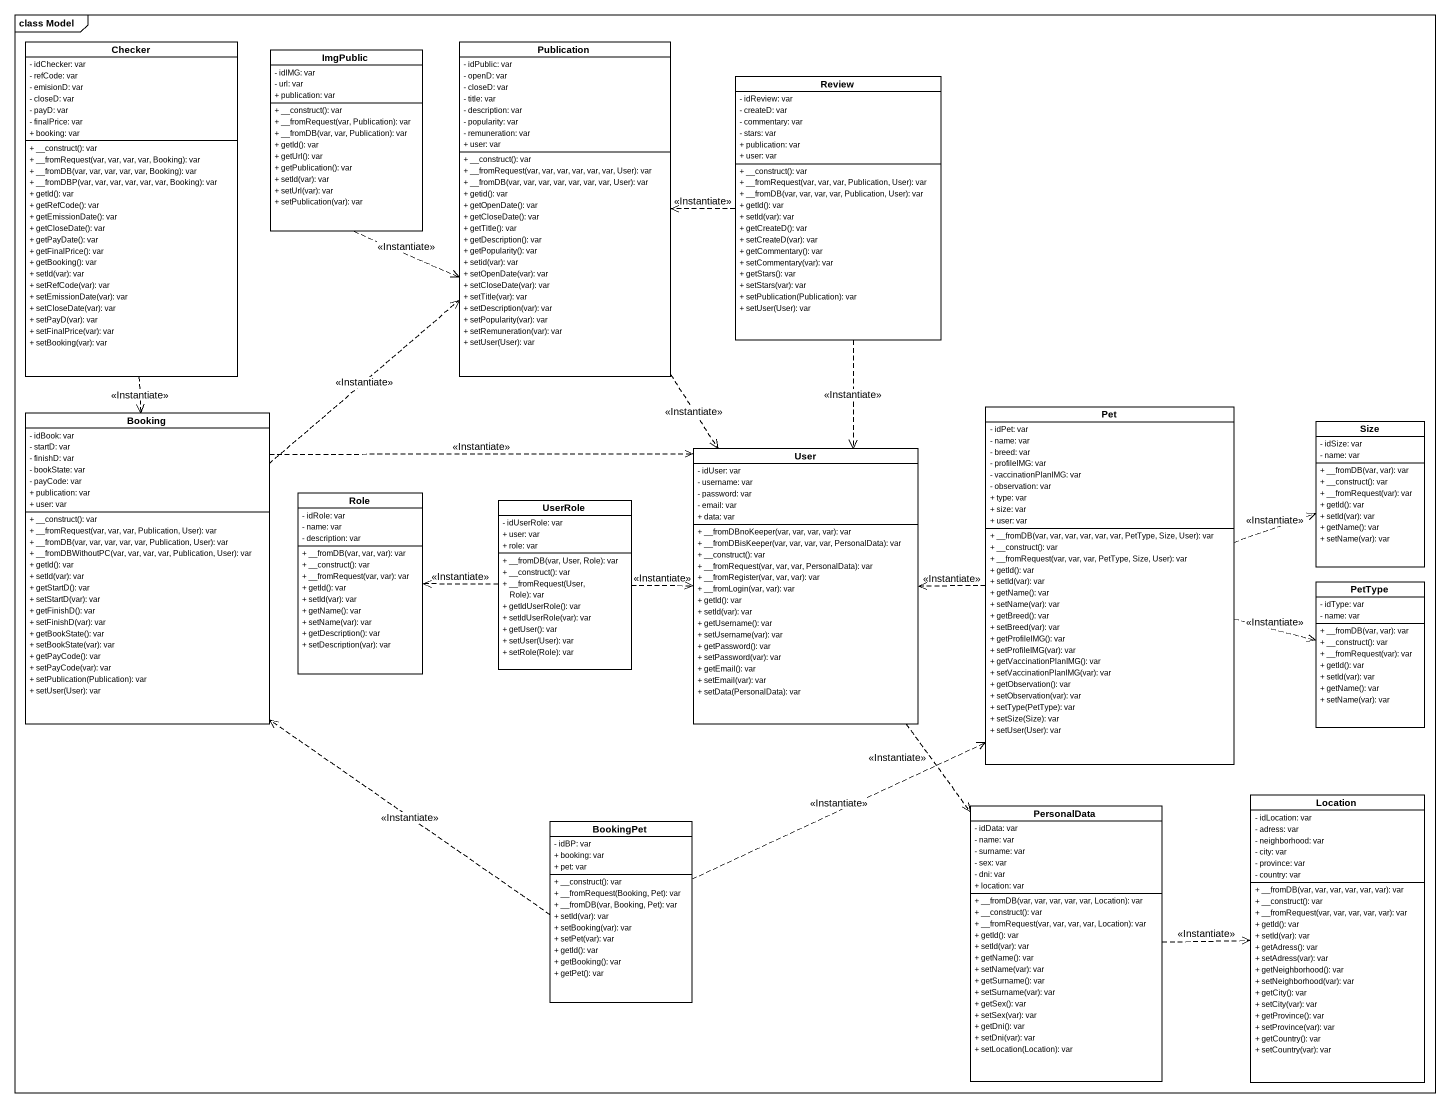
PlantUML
@startuml
mainframe class Model
hide circle
hide empty members
skinparam classAttributeIconSize 0
class Checker {
  - idChecker: var
  - refCode: var
  - emisionD: var
  - closeD: var
  - payD: var
  - finalPrice: var
  + booking: var
  + __construct(): var
  + __fromRequest(var, var, var, var, Booking): var
  + __fromDB(var, var, var, var, var, Booking): var
  + __fromDBP(var, var, var, var, var, var, Booking): var
  + getId(): var
  + getRefCode(): var
  + getEmissionDate(): var
  + getCloseDate(): var
  + getPayDate(): var
  + getFinalPrice(): var
  + getBooking(): var
  + setId(var): var
  + setRefCode(var): var
  + setEmissionDate(var): var
  + setCloseDate(var): var
  + setPayD(var): var
  + setFinalPrice(var): var
  + setBooking(var): var
}
class ImgPublic {
  - idIMG: var
  - url: var
  + publication: var
  + __construct(): var
  + __fromRequest(var, Publication): var
  + __fromDB(var, var, Publication): var
  + getId(): var
  + getUrl(): var
  + getPublication(): var
  + setId(var): var
  + setUrl(var): var
  + setPublication(var): var
}
class Publication {
  - idPublic: var
  - openD: var
  - closeD: var
  - title: var
  - description: var
  - popularity: var
  - remuneration: var
  + user: var
  + __construct(): var
  + __fromRequest(var, var, var, var, var, var, User): var
  + __fromDB(var, var, var, var, var, var, var, User): var
  + getid(): var
  + getOpenDate(): var
  + getCloseDate(): var
  + getTitle(): var
  + getDescription(): var
  + getPopularity(): var
  + setid(var): var
  + setOpenDate(var): var
  + setCloseDate(var): var
  + setTitle(var): var
  + setDescription(var): var
  + setPopularity(var): var
  + setRemuneration(var): var
  + setUser(User): var
}
class Review {
  - idReview: var
  - createD: var
  - commentary: var
  - stars: var
  + publication: var
  + user: var
  + __construct(): var
  + __fromRequest(var, var, var, Publication, User): var
  + __fromDB(var, var, var, var, Publication, User): var
  + getId(): var
  + setId(var): var
  + getCreateD(): var
  + setCreateD(var): var
  + getCommentary(): var
  + setCommentary(var): var
  + getStars(): var
  + setStars(var): var
  + setPublication(Publication): var
  + setUser(User): var
}
class Booking {
  - idBook: var
  - startD: var
  - finishD: var
  - bookState: var
  - payCode: var
  + publication: var
  + user: var
  + __construct(): var
  + __fromRequest(var, var, var, Publication, User): var
  + __fromDB(var, var, var, var, var, Publication, User): var
  + __fromDBWithoutPC(var, var, var, var, Publication, User): var
  + getId(): var
  + setId(var): var
  + getStartD(): var
  + setStartD(var): var
  + getFinishD(): var
  + setFinishD(var): var
  + getBookState(): var
  + setBookState(var): var
  + getPayCode(): var
  + setPayCode(var): var
  + setPublication(Publication): var
  + setUser(User): var
}
class Pet {
  - idPet: var
  - name: var
  - breed: var
  - profileIMG: var
  - vaccinationPlanIMG: var
  - observation: var
  + type: var
  + size: var
  + user: var
  + __fromDB(var, var, var, var, var, var, PetType, Size, User): var
  + __construct(): var
  + __fromRequest(var, var, var, PetType, Size, User): var
  + getId(): var
  + setId(var): var
  + getName(): var
  + setName(var): var
  + getBreed(): var
  + setBreed(var): var
  + getProfileIMG(): var
  + setProfileIMG(var): var
  + getVaccinationPlanIMG(): var
  + setVaccinationPlanIMG(var): var
  + getObservation(): var
  + setObservation(var): var
  + setType(PetType): var
  + setSize(Size): var
  + setUser(User): var
}
class Size {
  - idSize: var
  - name: var
  + __fromDB(var, var): var
  + __construct(): var
  + __fromRequest(var): var
  + getId(): var
  + setId(var): var
  + getName(): var
  + setName(var): var
}
class User {
  - idUser: var
  - username: var
  - password: var
  - email: var
  + data: var
  + __fromDBnoKeeper(var, var, var, var): var
  + __fromDBisKeeper(var, var, var, var, PersonalData): var
  + __construct(): var
  + __fromRequest(var, var, var, PersonalData): var
  + __fromRegister(var, var, var): var
  + __fromLogin(var, var): var
  + getId(): var
  + setId(var): var
  + getUsername(): var
  + setUsername(var): var
  + getPassword(): var
  + setPassword(var): var
  + getEmail(): var
  + setEmail(var): var
  + setData(PersonalData): var
}
class Role {
  - idRole: var
  - name: var
  - description: var
  + __fromDB(var, var, var): var
  + __construct(): var
  + __fromRequest(var, var): var
  + getId(): var
  + setId(var): var
  + getName(): var
  + setName(var): var
  + getDescription(): var
  + setDescription(var): var
}
class UserRole {
  - idUserRole: var
  + user: var
  + role: var
  + __fromDB(var, User, Role): var
  + __construct(): var
  + __fromRequest(User, Role): var
  + getIdUserRole(): var
  + setIdUserRole(var): var
  + getUser(): var
  + setUser(User): var
  + setRole(Role): var
}
class PetType {
  - idType: var
  - name: var
  + __fromDB(var, var): var
  + __construct(): var
  + __fromRequest(var): var
  + getId(): var
  + setId(var): var
  + getName(): var
  + setName(var): var
}
class Location {
  - idLocation: var
  - adress: var
  - neighborhood: var
  - city: var
  - province: var
  - country: var
  + __fromDB(var, var, var, var, var, var): var
  + __construct(): var
  + __fromRequest(var, var, var, var, var): var
  + getId(): var
  + setId(var): var
  + getAdress(): var
  + setAdress(var): var
  + getNeighborhood(): var
  + setNeighborhood(var): var
  + getCity(): var
  + setCity(var): var
  + getProvince(): var
  + setProvince(var): var
  + getCountry(): var
  + setCountry(var): var
}
class BookingPet {
  - idBP: var
  + booking: var
  + pet: var
  + __construct(): var
  + __fromRequest(Booking, Pet): var
  + __fromDB(var, Booking, Pet): var
  + setId(var): var
  + setBooking(var): var
  + setPet(var): var
  + getId(): var
  + getBooking(): var
  + getPet(): var
}
class PersonalData {
  - idData: var
  - name: var
  - surname: var
  - sex: var
  - dni: var
  + location: var
  + __fromDB(var, var, var, var, var, Location): var
  + __construct(): var
  + __fromRequest(var, var, var, var, Location): var
  + getId(): var
  + setId(var): var
  + getName(): var
  + setName(var): var
  + getSurname(): var
  + setSurname(var): var
  + getSex(): var
  + setSex(var): var
  + getDni(): var
  + setDni(var): var
  + setLocation(Location): var
}
Checker ..> Booking : <<Instantiate>>
ImgPublic .right.> Publication : <<Instantiate>>
Publication ..> User : <<Instantiate>>
Review .left.> Publication : <<Instantiate>>
Review ..> User : <<Instantiate>>
Booking .up.> Publication : <<Instantiate>>
Booking .right.> User : <<Instantiate>>
Pet .right.> Size : <<Instantiate>>
Pet .left.> User : <<Instantiate>>
Pet .right.> PetType : <<Instantiate>>
User ..> PersonalData : <<Instantiate>>
UserRole .right.> User : <<Instantiate>>
UserRole .left.> Role : <<Instantiate>>
BookingPet .up.> Booking : <<Instantiate>>
BookingPet .up.> Pet : <<Instantiate>>
PersonalData .right.> Location : <<Instantiate>>
@enduml
